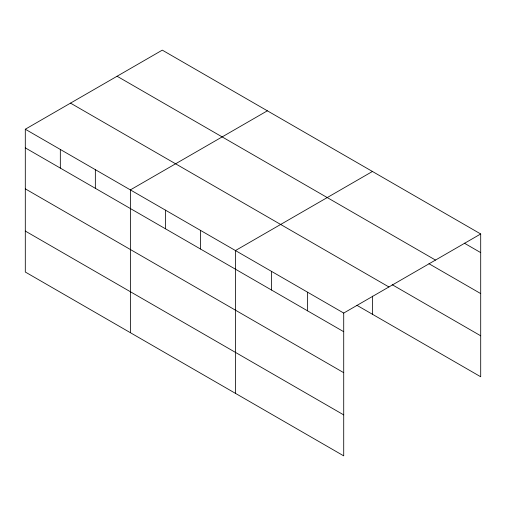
<?xml version="1.0" encoding="UTF-8"?>
<svg xmlns="http://www.w3.org/2000/svg" width="506" height="506" viewBox="0 0 506 506"><rect width="100%" height="100%" fill="white"/><g stroke="black" fill="none" stroke-linecap="round" stroke-linejoin="round"><path stroke-width="0.76" d="M25.3 129.232L343.713 313.062L343.713 455.862L25.3 272.026L25.3 129.232L162.287 50.138L480.7 233.974L480.7 376.768L356.945 305.32M267.364 110.808L130.377 189.895L130.377 332.689M372.441 171.471L235.454 250.559L235.454 393.358M343.713 313.062L480.7 233.974M464.356 243.184L480.7 252.62M117.082 76.242L435.495 260.071M428.955 263.715L480.7 293.588M392.188 284.695L480.7 335.801M70.505 103.129L388.918 286.965M25.3 147.872L343.713 331.708M25.3 188.846L343.713 372.675M25.3 231.059L343.713 414.888M372.441 296.143L372.441 314.27M307.623 292.228L307.623 310.874M271.539 271.393L271.539 290.039M200.427 230.338L200.427 248.984M165.399 210.116L165.399 228.763M95.349 169.674L95.349 188.314M60.328 149.453L60.328 168.093"/></g></svg>
